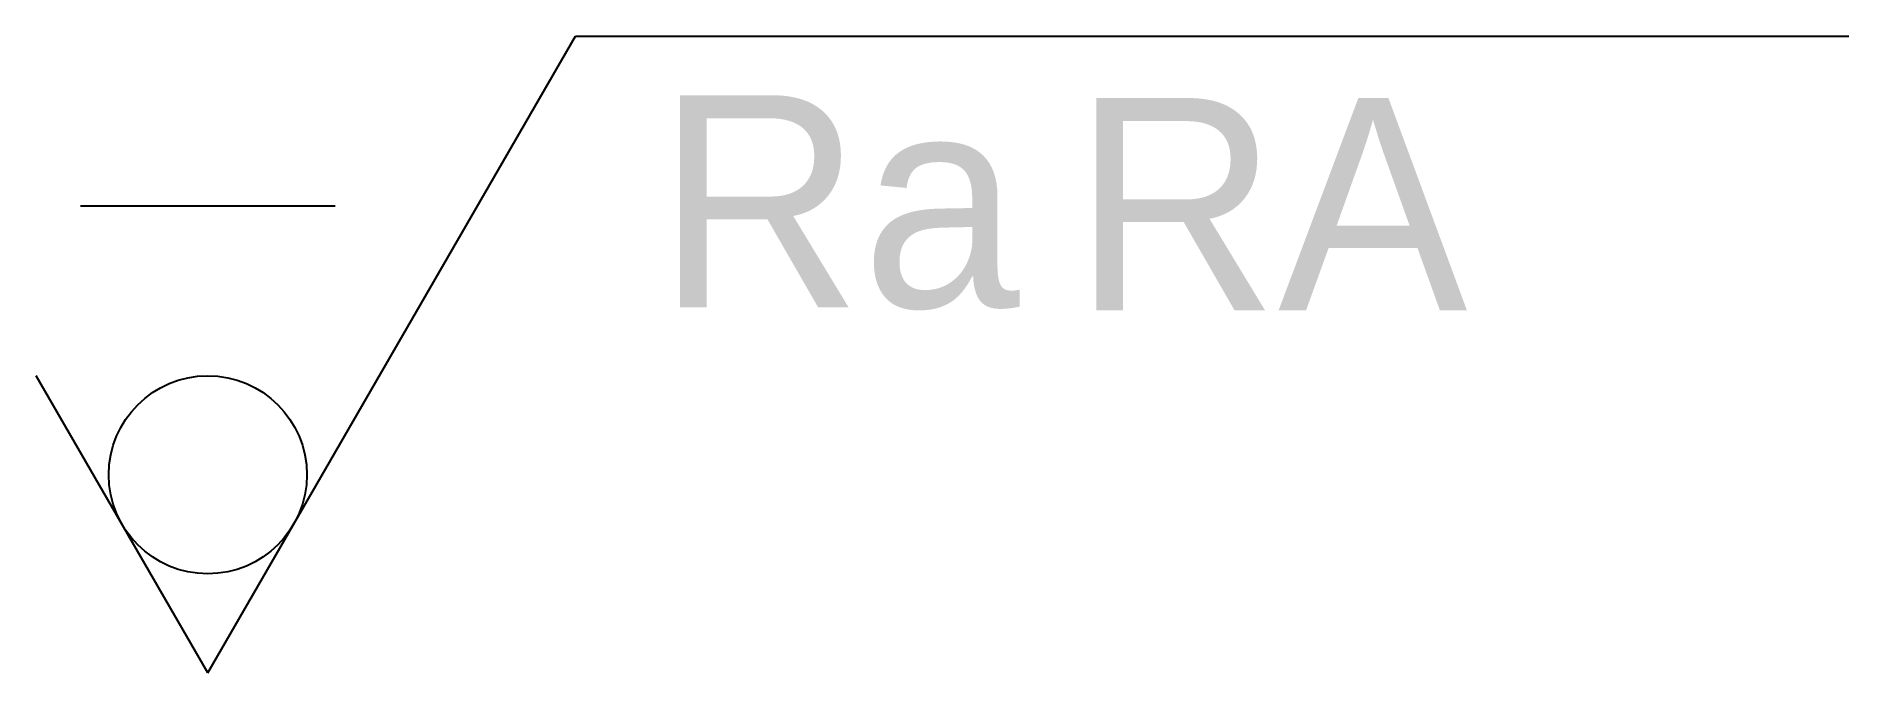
# Model space of a CAD drawing. Header units: millimetres. Extents: x -2 to 19.3, y 0 to 7.5.
import ezdxf

# ---------------------------------------------------------------- set-up
doc = ezdxf.new("R2010")
doc.units = ezdxf.units.MM
doc.layers.add('21-CHROP', color=21, linetype='Continuous', lineweight=25)

msp = doc.modelspace()

# ---------------------------------------------------------------- linework, layer by layer
at = {"layer": '21-CHROP'}
for p, q in [((0, 0), (4.33, 7.5)), ((4.33, 7.5), (19.33, 7.5)), ((-1.5, 5.5), (1.5, 5.5)), ((0, 0), (-2.021, 3.5))]:
    msp.add_line(p, q, dxfattribs=at)
msp.add_circle((0, 2.333), 1.167, dxfattribs=at)

# ---------------------------------------------------------------- texts
msp.add_text('Ra', height=2.5, dxfattribs=at).set_placement((5.29, 4.305))
msp.add_attdef('RA', (10.194, 4.272), '', height=2.5, dxfattribs=at)

doc.saveas('drawing.dxf')
